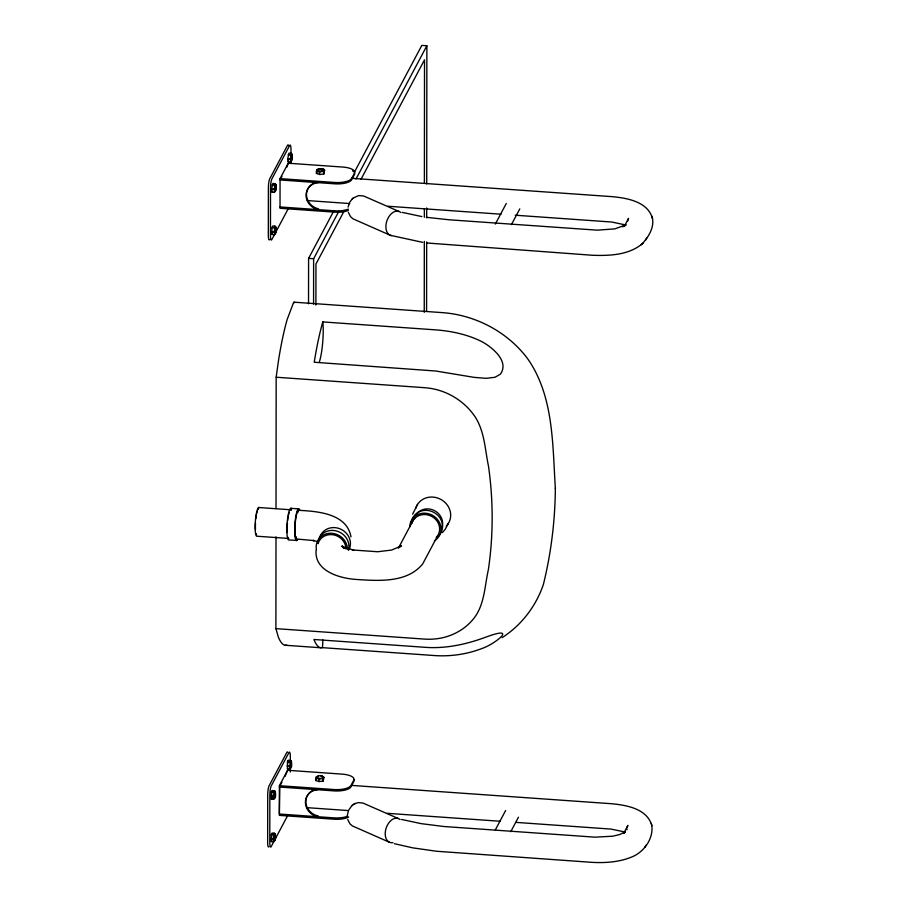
<?xml version="1.0" encoding="UTF-8"?>
<svg xmlns="http://www.w3.org/2000/svg" width="908" height="908" viewBox="0 0 908 908"><rect width="100%" height="100%" fill="white"/><g stroke="black" fill="none" stroke-linecap="round" stroke-linejoin="round"><path stroke-width="1.36" d="M271.696 837.312L271.696 833.816M271.73 798.325L271.742 791.322M286.837 645.145A128.675 22.586 -86 0 1 278.313 636.973L275.896 628.631L275.998 536.832M276.021 508.582L276.168 377.229L278.62 359.738A128.675 22.586 -86 0 1 287.189 319.412L293.545 302.659A7.219 1.271 -86 0 1 294.51 302.807M279.392 785.692L334.099 789.54A14.471 5.232 0.1 0 0 351.033 785.409L353.768 780.278A14.471 5.232 0.1 0 0 342.282 774.138L287.586 770.279L279.392 785.692L279.358 815.373L334.065 819.22A14.471 5.232 0.1 0 0 348.661 817.087M280.061 178.626L334.768 182.474A14.471 5.232 0.1 0 0 351.702 178.343L354.438 173.201A14.471 5.232 0.1 0 0 342.952 167.072L288.245 163.213L280.061 178.626L280.027 208.295L334.734 212.154A14.471 5.232 0.1 0 0 348.4 210.452M279.8 786.271L279.358 814.022L334.065 817.87A14.471 5.232 0.1 0 0 347.741 816.167M287.586 770.279L285.055 776.374M288.245 163.213L286.985 166.936M287.847 763.356L287.847 761.018M290.299 772.027L290.31 767.862M290.322 760.915L290.322 756.75A7.23 1.271 -86 0 0 288.96 752.573L271.22 785.953A7.23 1.271 -86 0 0 269.846 795.26L269.789 842.476A7.23 1.271 -86 0 0 271.151 846.653L287.586 815.747M290.969 163.565L290.98 160.795M290.98 153.849L290.991 149.684A7.23 1.271 -86 0 0 289.629 145.507L271.889 178.887A7.23 1.271 -86 0 0 270.516 188.194L270.459 235.41A7.23 1.271 -86 0 0 271.821 239.587L288.245 208.681M308.527 303.76L308.584 258.383L333.747 211.053M313.578 304.112L313.623 258.735L338.786 211.405M315.905 305.054L315.95 264.035L344.416 210.486M320.921 776.329L321.738 776.192A3.621 2.554 67.4 0 1 323.963 777.486L323.146 781.05L319.037 781.561L315.757 780.528L315.757 778.508A3.621 0.636 -86 0 1 316.461 776.828C325.722 772.186 323.679 782.276 316.461 776.817M316.427 173.462L316.427 171.43A3.621 0.636 -86 0 1 317.244 169.898A3.621 3.189 -43.8 0 1 321.353 169.387L322.408 169.115A3.621 2.554 67.4 0 1 324.633 170.409L323.816 173.973L319.707 174.484L316.427 173.462L316.835 172.69M317.244 171.918L317.244 169.898M319.037 781.561L318.538 779.007A3.621 2.554 67.4 0 0 315.757 778.508M319.707 174.484L319.207 171.941A3.621 2.554 67.4 0 0 316.427 171.43M323.146 781.05L323.146 779.019A3.621 0.636 -86 0 1 323.963 777.486M323.816 173.973L323.816 171.953A3.621 0.636 -86 0 1 324.633 170.409M424.252 312.318L424.32 241.392M424.354 217.273L424.365 208.772M424.388 183.234L424.524 59.826L360.964 179.364M426.578 311.217L426.658 241.914M426.681 217.863L426.692 207.966M426.715 183.915L426.874 45.752L421.823 45.4L354.279 172.441M626.929 829.753L626.929 828.72M627.598 221.2L628.563 218.317L624.284 226.421L625.26 225.071L624.829 225.536M555.344 488.107L555.356 488.447C555.06 520.727 551.167 552.938 543.427 584.287L543.313 584.639C536.049 606.169 521.294 625.374 502.135 637.632M322.442 647.654A128.675 22.586 -86 0 1 313.918 639.482L426.76 647.427C446.906 648.618 466.996 644.124 485.803 637.155C519.376 624.715 494.701 644.385 481.955 648.482L481.762 648.573C466.984 654.237 451.06 656.563 435.284 655.61L322.442 647.654L322.703 643.999A26.536 4.653 -86 0 0 322.851 639.913M275.306 191.179A3.621 1.305 0.1 0 1 274.125 192.178L271.991 192.031L271.583 189.295L272.82 183.484L274.954 183.632A3.621 2.213 12 0 1 275.544 186.174M275.135 232.834A3.621 3.518 -45.7 0 1 274.897 233.129A3.621 1.305 0.1 0 1 274.08 234.673L271.946 234.525L271.957 227.511L272.775 225.978L274.908 226.126A3.621 2.213 12 0 1 275.635 228.464M291.059 160.341A3.621 1.305 0.1 0 1 290.231 161.885L288.108 161.738L287.7 159.002L288.926 153.18L291.059 153.327A3.621 2.213 12 0 1 291.899 155.461M274.273 797.712A3.621 1.305 0.1 0 1 273.456 799.244L271.322 799.097L271.333 792.082L272.15 790.55L274.284 790.698A3.621 2.213 12 0 1 274.693 793.433L275.181 794.852A3.621 3.518 -45.7 0 1 274.727 797.076M274.375 840.331A3.621 1.305 0.1 0 1 273.41 841.739L271.276 841.591L271.288 834.588L272.105 833.045L274.239 833.192A3.621 2.213 12 0 1 274.647 835.928L275.135 837.346A3.621 3.518 -45.7 0 1 274.681 839.571M290.651 767.669A3.621 1.305 0.1 0 1 289.561 768.951L287.439 768.804L287.439 761.789L288.267 760.246L290.39 760.405A3.621 2.213 12 0 1 290.98 762.947M347.276 815.441L348.559 810.299L351.782 805.793M316.098 550.191C314.134 571.529 340.693 578.714 357.639 579.531C379.442 580.972 407.59 582.766 422.765 563.789L437.713 535.663M627.122 827.256L627.893 825.383L623.614 833.487M348.07 207.081L349.841 202.019L352.44 198.727M412.652 514.155L417.498 504.451M271.991 192.031L272.4 191.259M288.108 161.738L288.517 160.966M280.685 178.785L281.945 176.413M271.946 234.525L272.355 233.753M318.572 181.884L318.163 182.656A14.664 13.427 28 0 0 306.075 195.299A14.664 13.427 28 0 0 318.129 209.635L318.549 208.863A14.664 13.427 28 0 1 306.62 196.457A14.664 13.427 28 0 1 314.713 182.758M356.004 179.024L426.874 45.752M495.337 224.072L506.289 203.46M511.408 224.651L519.785 208.897M413.117 520.443L398.476 547.978L400.712 545.402L398.657 547.626L401.381 545.969L391.552 550.066L377.626 551.746L352.179 549.953L353.723 550.157L342.373 546.593L344.87 548.126L341.828 545.935L343.292 547.615M271.322 799.097L272.139 797.553M287.439 768.804L287.847 768.032M281.911 782.299L279.392 787.043L334.099 790.891A14.471 5.232 0.1 0 0 351.033 786.759L353.768 781.618A14.471 5.232 0.1 0 0 353.643 779.45M271.276 841.591L272.094 840.048M448.302 523.507L445.238 529.273L442.4 532.576M315.757 780.528L316.574 778.985M312.851 790.346A14.664 13.427 28 0 0 306.064 804.159A14.664 13.427 28 0 0 317.879 815.929L317.471 816.701A14.664 13.427 28 0 1 305.406 802.366A14.664 13.427 28 0 1 317.494 789.722M642.285 243.809C648.471 236.931 654.589 227.386 652.307 217.75M495.314 829.923L505.62 810.526M510.739 831.728L518.479 817.177M394.322 843.68L412.675 847.845L436.635 851.261L591.653 862.328C605.84 863.145 620.641 862.089 633.727 856.13C644.975 850.796 653.964 837.426 651.649 824.816M645.463 240.223L645.963 239.406M646.212 238.997L646.712 238.168M624.364 832.25L623.694 833.238L624.59 832.137L619.88 834.475L612.696 836.211L595.001 837.165L443.785 826.496L421.255 823.658L401.62 819.459M644.805 847.289L645.293 846.483M645.543 846.063L646.042 845.235M290.231 161.885A3.621 2.213 12 0 0 289.834 159.15L290.276 158.514A3.621 3.518 -45.7 0 0 290.242 154.871A3.621 1.305 0.1 0 0 291.059 153.327M274.125 192.178A3.621 2.213 12 0 0 273.717 189.443L274.171 188.819A3.621 3.518 -45.7 0 0 274.137 185.175A3.621 1.305 0.1 0 0 274.954 183.632M274.08 234.673A3.621 2.213 12 0 0 273.671 231.937L274.125 231.313A3.621 3.518 -45.7 0 0 274.091 227.67A3.621 1.305 0.1 0 0 274.908 226.126M273.456 799.244A3.621 2.213 12 0 0 273.047 796.509L273.501 795.885A3.621 3.518 -45.7 0 0 273.467 792.241A3.621 1.305 0.1 0 0 274.284 790.698M289.414 765.898L289.164 766.216A3.621 2.213 12 0 1 289.561 768.951M273.251 838.697L273.002 839.003A3.621 2.213 12 0 1 273.41 841.739M290.072 158.843L287.7 159.002M273.966 189.148L271.583 189.295M273.921 231.642L271.537 231.79M273.297 796.214L270.924 796.361M624.318 226.001L625.85 224.594M427.486 243.038L592.322 255.262C609.643 255.897 629.528 255.148 643.159 243.004M641.286 244.74L642.138 243.957M623.648 833.079L625.181 831.66M353.189 198.08L358.637 195.583L363.552 195.958L398.987 211.462M352.531 805.146L354.131 804.045M352.247 198.897L353.439 197.876M351.578 805.964L352.769 804.942M625.328 225.082L614.841 228.884L597.305 230.167L449.165 219.793L426.295 217.296M624.057 832.625L624.659 832.148M354.88 803.659L358.444 802.593L362.882 803.035L398.328 818.528M353.802 804.227L355.244 803.466M321.205 171.124C331.636 167.288 307.96 168.899 320.796 171.147M288.108 154.723L290.242 154.871M351.51 178.286L611.844 196.627C627.008 198.023 647.869 201.519 652.557 218.658M280.061 179.966L334.768 183.825A14.471 5.232 0.1 0 0 351.702 179.693L354.438 174.552A14.471 5.232 0.1 0 0 354.585 172.917M272.003 185.016L274.137 185.175M307.267 200.554L349.694 203.551M387.886 206.241L501.034 214.209M515.177 215.207L611.617 222.017L626.009 225.025M280.027 206.956L334.734 210.804A14.471 5.232 0.1 0 0 348.4 209.101M271.957 227.511L274.091 227.67M308.584 258.383L313.623 258.735M294.067 302.182L442.525 312.636C475.679 315.076 507.595 331.919 527.571 358.626C553.869 395.99 552.529 444.761 555.356 488.447M322.794 321.92L435.647 329.865C451.685 331.079 467.654 334.473 482.091 341.76L482.284 341.862C492.431 347.446 509.785 361.69 500.251 374.278L494.985 377.274L486.086 378.33L474.226 377.376L435.84 371.02L314.225 362.247A128.675 22.586 -86 0 1 322.794 321.92L323.055 324.576A26.536 4.653 -86 0 1 319.48 361.543M276.168 377.229L424.626 387.693A62.584 57.306 28 0 1 445.34 392.562C456.191 397.102 465.861 404.412 472.954 413.821C484.554 428.735 484.77 448.507 488.493 466.19A408.191 373.767 28 0 1 488.379 569.6C484.531 586.511 484.668 605.897 472.728 619.767C465.577 628.257 455.725 634.193 445.068 637.132A62.584 57.306 28 0 1 424.342 639.084L275.896 628.631M290.662 508.321L298.471 508.866M258.576 507.504L291.536 509.831M298.403 510.319C317.562 511.261 346.913 513.463 350.987 536.9M288.721 538.455L257.134 536.231A14.471 2.542 -86 0 1 255.341 521.453A14.471 2.542 -86 0 1 259.234 507.617M296.882 540.487L289.073 539.931A15.924 2.792 -86 0 1 287.087 523.666A15.924 2.792 -86 0 1 291.377 508.435M285.282 645.259L320.887 647.767M287.439 761.789L289.573 761.937A3.621 1.305 0.1 0 0 290.39 760.405M287.03 766.068L289.618 765.592A3.621 3.518 -45.7 0 0 289.573 761.937M352.247 785.454L611.175 803.694C626.338 805.09 647.2 808.585 651.899 825.735M271.333 792.082L273.467 792.241M306.598 807.632L347.616 810.515M387.217 813.307L500.365 821.275M515.926 822.376L610.948 829.083L625.34 832.091M315.053 815.736L317.879 815.929M271.288 834.588L273.421 834.736A3.621 1.305 0.1 0 0 274.239 833.192M270.868 838.856L273.456 838.379A3.621 3.518 -45.7 0 0 273.421 834.736M422.685 242.357L390.429 235.331L353.121 218.896L350.59 216.751L348.354 212.404M421.914 216.592L402.278 212.393M317.936 541.645L312.874 540.43L314.406 540.635L296.961 539.034A14.471 2.542 -86 0 1 295.157 524.256A14.471 2.542 -86 0 1 299.061 510.421M389.759 842.397L352.452 825.962L349.921 823.817L347.685 819.47M319.457 172.179L319.707 172.463A3.621 3.189 -43.8 0 1 323.816 171.953M318.787 779.246L319.049 779.529A3.621 3.189 -43.8 0 1 323.146 779.019M344.019 548.455L342.77 546.264L343.735 548.409M275.544 186.696L275.85 187.786A3.621 3.518 -45.7 0 1 275.567 189.67M290.98 763.469L291.298 764.559A3.621 3.518 -45.7 0 1 291.014 766.431M275.748 229.917L275.805 230.28A3.621 3.518 -45.7 0 1 275.521 232.164M651.921 216.331L652.171 217.239M651.252 823.397L651.501 824.305M291.899 157.118L291.967 157.493A3.621 3.518 -45.7 0 1 291.911 158.639M291.116 160.024C293.488 163.656 291.843 145.087 291.093 159.694M274.999 190.317C277.349 194.074 275.771 175.267 274.976 189.999M274.954 232.811C277.292 236.602 275.737 217.784 274.931 232.493M290.447 767.09C292.785 770.915 291.23 752.04 290.424 766.772M274.341 797.383C276.668 801.219 275.124 782.276 274.307 797.076M274.284 839.877C276.622 843.714 275.067 824.827 274.261 839.571M392.914 842.624A12.701 8.229 -70.7 0 1 386.059 828.38A12.701 8.229 -70.7 0 1 400.122 819.595M287.632 752.199A7.23 1.271 -86 0 0 286.826 752.426L269.086 785.806A7.23 1.271 -86 0 0 267.712 795.113L267.656 842.329A7.23 1.271 -86 0 0 268.87 846.744M314.043 789.824A14.664 13.427 28 0 1 315.292 789.415M316.881 776.726A3.621 3.189 -43.8 0 1 318.265 776.102M415.716 508.401A18.115 16.594 28 0 1 441.311 499.672A18.115 16.594 28 0 1 446.259 526.061M416.125 514.791A14.471 13.245 28 0 1 433.876 510.319A14.471 13.245 28 0 1 442.139 526.856M288.483 538.376A14.471 2.542 -86 0 1 287.927 537.298M287.223 532.576A14.471 2.542 -86 0 1 287.393 523.076M287.632 520.59A14.471 2.542 -86 0 1 288.313 516.016M288.506 515.006A14.471 2.542 -86 0 1 289.175 512.418M290.583 509.763A14.471 2.542 -86 0 1 291.241 509.876M297.665 539.522A15.924 2.792 -86 0 1 294.907 524.211A15.924 2.792 -86 0 1 299.81 510.171M296.439 537.491A13.007 2.281 -86 0 1 295.929 536.514M297.688 512.543A13.007 2.281 -86 0 1 298.323 511.76M317.709 542.905A15.924 14.585 28 0 1 318.186 540.385M318.606 539.182A15.924 14.585 28 0 1 338.014 531.464A15.924 14.585 28 0 1 348.4 550.203M319.695 537.559A15.924 14.585 28 0 1 340.171 528.899A15.924 14.585 28 0 1 348.967 549.749M318.072 543.665A14.471 13.245 28 0 1 333.667 534.88A14.471 13.245 28 0 1 346.005 549.124M316.393 549.612A15.924 14.585 28 0 1 330.444 533.234A15.924 14.585 28 0 1 347.435 549.226M411.699 523.598A14.471 13.245 28 0 1 431.992 516.55A14.471 13.245 28 0 1 436.294 537.491M411.335 522.838A15.924 14.585 28 0 1 432.923 511.93A15.924 14.585 28 0 1 438.893 535.618M409.78 526.946A15.924 14.585 28 0 1 432.662 515.392A15.924 14.585 28 0 1 434.376 540.85M413.526 519.671A14.471 13.245 28 0 1 414.956 517.844M256.612 534.687A13.007 2.281 -86 0 1 256.113 533.711M255.477 529.466A13.007 2.281 -86 0 1 255.488 523.19M255.852 518.695A13.007 2.281 -86 0 1 256.453 514.575M256.635 513.678A13.007 2.281 -86 0 1 257.236 511.352M257.872 509.74A13.007 2.281 -86 0 1 258.508 508.957M391.427 235.615A12.701 8.229 -70.7 0 1 387.273 219.804A12.701 8.229 -70.7 0 1 400.791 212.529M288.517 145.677A7.23 1.271 -86 0 0 287.495 145.359L269.755 178.728A7.23 1.271 -86 0 0 268.382 188.047L268.325 235.263A7.23 1.271 -86 0 0 269.687 239.44M315.961 182.349A14.664 13.427 28 0 1 317.255 182.054M352.61 170.863A14.471 5.232 0.1 0 1 353.326 171.34M623.728 226.149L622.661 226.648L623.728 226.149"/></g></svg>
